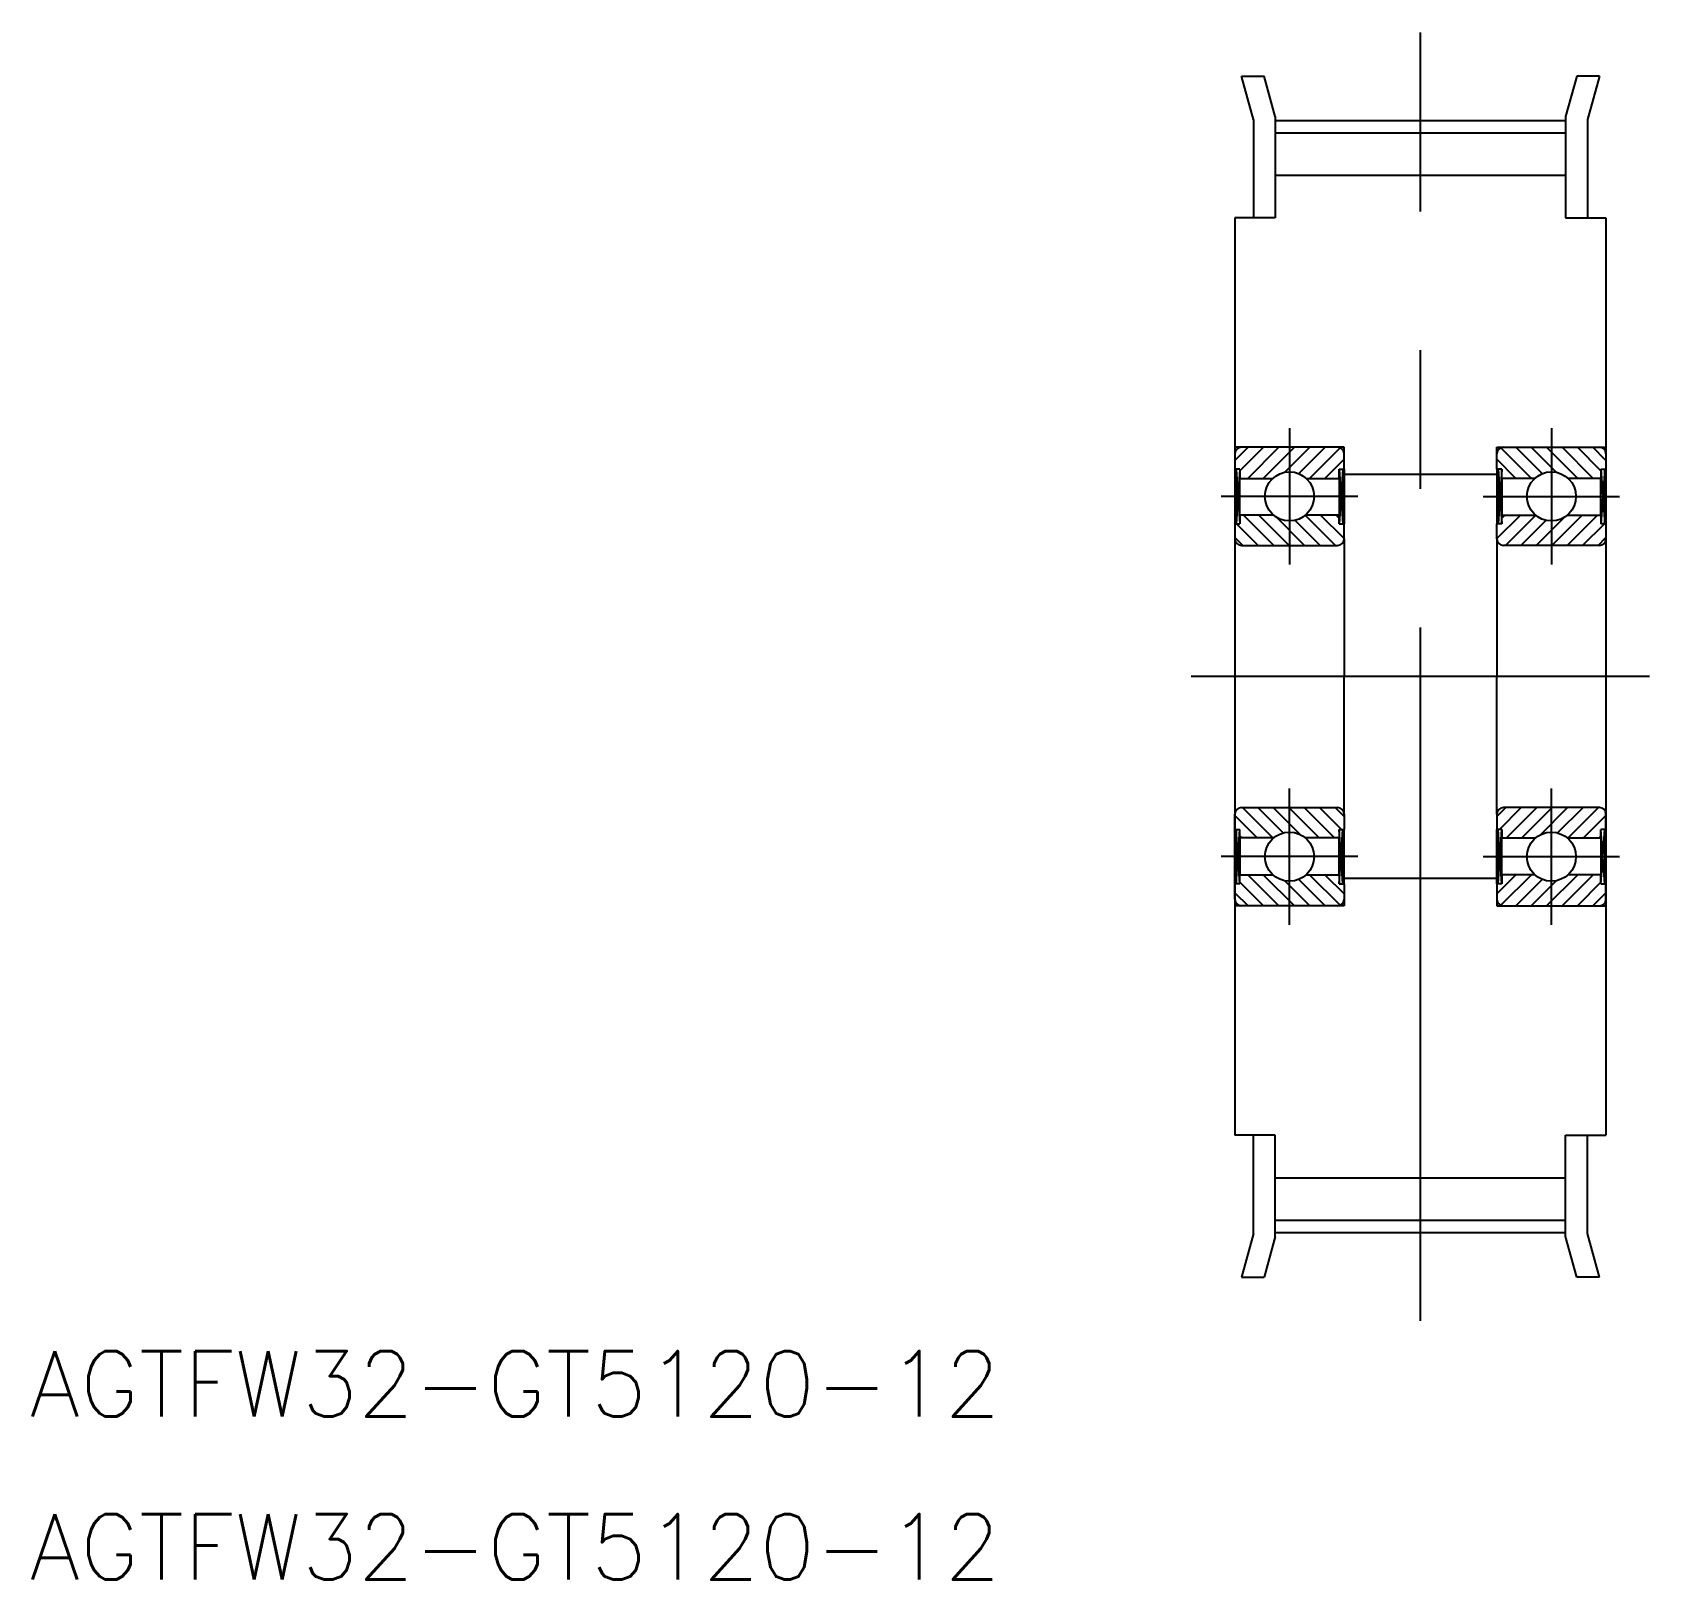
# Model space of a CAD drawing. Extents: x -55.1 to 19, y -41.4 to 29.5.
import ezdxf

# ---------------------------------------------------------------- set-up
doc = ezdxf.new("R2010")
doc.units = 0
doc.linetypes.add('CENTER', pattern=[50.8, 31.75, -6.35, 6.35, -6.35])
doc.layers.get('0').update_dxf_attribs({"linetype": 'CONTINUOUS'})
doc.layers.add('CENTER', color=1, linetype='CENTER')
doc.styles.get("Standard").update_dxf_attribs({"font": 'txt.shx', "height": 3, "bigfont": 'bigfont.shx'})

msp = doc.modelspace()

# ---------------------------------------------------------------- linework, layer by layer
at = {"color": 7, "linetype": 'CONTINUOUS'}
for p, q in [((0.3, 27.5), (1.338, 27.5)), ((0.85, 25.515), (0.3, 27.5)), ((1.85, 25.651), (1.338, 27.5)), ((15.662, 27.5), (15.15, 25.651)), ((16.7, 27.5), (15.662, 27.5)), ((16.7, 27.5), (16.15, 25.515)), ((0.85, 25.515), (0.85, 21)), ((1.85, 25.651), (1.85, 21)), ((15.15, 25.651), (15.15, 21)), ((16.15, 25.515), (16.15, 21)), ((1.85, 24.895), (15.15, 24.895)), ((1.85, 22.965), (15.15, 22.965)), ((0, 21), (0, -21)), ((1.85, 21), (0, 21)), ((15.15, 21), (17, 21)), ((17, 21), (17, -21)), ((5, 10.5), (0, 10.5)), ((5, 9.5), (5, 10.5)), ((12, 10.5), (17, 10.5)), ((12, 9.5), (12, 10.5)), ((0, 10.2), (0, 9.5)), ((17, 10.2), (17, 9.5)), ((0, 9.5), (0, 7)), ((0.23, 9.5), (0, 9.5)), ((0.058, 7), (0.058, 9.5)), ((0.23, 9.5), (0.23, 9.075)), ((0.23, 9.075), (1.735, 9.075)), ((0.23, 7.39), (0.23, 9.075)), ((3.265, 9.075), (4.77, 9.075)), ((4.77, 9.075), (4.77, 9.5)), ((4.77, 9.5), (5, 9.5)), ((4.77, 9.075), (4.77, 7.39)), ((4.942, 9.5), (4.942, 7)), ((5, 9.5), (5, 7)), ((12, 9.25), (5, 9.25)), ((12, 9.5), (12, 7)), ((12.23, 9.5), (12, 9.5)), ((12.057, 9.5), (12.057, 7)), ((12.23, 9.075), (12.23, 9.5)), ((12.23, 9.075), (12.23, 7.39)), ((13.735, 9.075), (12.23, 9.075)), ((16.77, 9.075), (15.265, 9.075)), ((16.77, 9.5), (16.77, 9.075)), ((16.77, 9.5), (17, 9.5)), ((16.77, 7.39), (16.77, 9.075)), ((16.942, 7), (16.942, 9.5)), ((17, 9.5), (17, 7)), ((0, 7), (0.23, 7)), ((0, 7), (0, 6.3)), ((1.775, 7.39), (0.23, 7.39)), ((0.23, 7.39), (0.23, 7)), ((4.77, 7.39), (3.225, 7.39)), ((4.77, 7), (4.77, 7.39)), ((4.77, 7), (5, 7)), ((5, 6.3), (5, 7)), ((12.23, 7), (12, 7)), ((12, 6.3), (12, 7)), ((12.23, 7), (12.23, 7.39)), ((12.23, 7.39), (13.775, 7.39)), ((15.225, 7.39), (16.77, 7.39)), ((16.77, 7.39), (16.77, 7)), ((17, 7), (16.77, 7)), ((17, 7), (17, 6.3)), ((0.3, 6), (4.7, 6)), ((5, 6.3), (5, 0)), ((12, 6.3), (12, 0)), ((16.7, 6), (12.3, 6)), ((5, -6.3), (5, 0)), ((12, -6.3), (12, 0)), ((0, -7), (0, -6.3)), ((0.3, -6), (4.7, -6)), ((5, -6.3), (5, -7)), ((12, -6.3), (12, -7)), ((16.7, -6), (12.3, -6)), ((17, -7), (17, -6.3)), ((0, -9.5), (0, -7)), ((0, -7), (0.23, -7)), ((0.058, -7), (0.058, -9.5)), ((0.23, -7.39), (0.23, -7)), ((1.775, -7.39), (0.23, -7.39)), ((0.23, -7.39), (0.23, -9.075)), ((4.77, -7.39), (3.225, -7.39)), ((4.77, -7), (4.77, -7.39)), ((4.77, -7), (5, -7)), ((4.77, -9.075), (4.77, -7.39)), ((4.942, -9.5), (4.942, -7)), ((5, -9.5), (5, -7)), ((12.23, -7), (12, -7)), ((12, -9.5), (12, -7)), ((12.057, -9.5), (12.057, -7)), ((12.23, -7), (12.23, -7.39)), ((12.23, -7.39), (13.775, -7.39)), ((12.23, -9.075), (12.23, -7.39)), ((15.225, -7.39), (16.77, -7.39)), ((16.77, -7.39), (16.77, -7)), ((17, -7), (16.77, -7)), ((16.77, -7.39), (16.77, -9.075)), ((16.942, -7), (16.942, -9.5)), ((17, -9.5), (17, -7)), ((0.23, -9.5), (0, -9.5)), ((0, -10.2), (0, -9.5)), ((0.23, -9.075), (1.735, -9.075)), ((0.23, -9.5), (0.23, -9.075)), ((3.265, -9.075), (4.77, -9.075)), ((4.77, -9.075), (4.77, -9.5)), ((4.77, -9.5), (5, -9.5)), ((12, -9.25), (5, -9.25)), ((5, -9.5), (5, -10.5)), ((12.23, -9.5), (12, -9.5)), ((12, -9.5), (12, -10.5)), ((13.735, -9.075), (12.23, -9.075)), ((12.23, -9.075), (12.23, -9.5)), ((16.77, -9.075), (15.265, -9.075)), ((16.77, -9.5), (16.77, -9.075)), ((16.77, -9.5), (17, -9.5)), ((17, -10.2), (17, -9.5)), ((5, -10.5), (0, -10.5)), ((12, -10.5), (17, -10.5)), ((1.85, -21), (0, -21)), ((0.85, -25.515), (0.85, -21)), ((1.85, -25.651), (1.85, -21)), ((15.15, -25.651), (15.15, -21)), ((15.15, -21), (17, -21)), ((16.15, -25.515), (16.15, -21)), ((1.85, -22.965), (15.15, -22.965)), ((1.85, -24.895), (15.15, -24.895)), ((0.85, -25.515), (0.3, -27.5)), ((1.85, -25.651), (1.338, -27.5)), ((15.662, -27.5), (15.15, -25.651)), ((16.7, -27.5), (16.15, -25.515)), ((0.3, -27.5), (1.338, -27.5)), ((16.7, -27.5), (15.662, -27.5))]:
    msp.add_line(p, q, dxfattribs=at)
at = {"color": 3, "linetype": 'CONTINUOUS'}
for p, q in [((0, 9.899), (0.601, 10.5)), ((0.23, 9.422), (1.308, 10.5)), ((0.59, 9.075), (2.015, 10.5)), ((1.297, 9.075), (2.722, 10.5)), ((2.282, 9.353), (3.429, 10.5)), ((2.926, 9.29), (4.136, 10.5)), ((3.418, 9.075), (4.818, 10.475)), ((13.582, 9.075), (12.182, 10.475)), ((14.074, 9.29), (12.864, 10.5)), ((14.718, 9.353), (13.571, 10.5)), ((15.703, 9.075), (14.278, 10.5)), ((16.41, 9.075), (14.985, 10.5)), ((16.77, 9.422), (15.692, 10.5)), ((17, 9.899), (16.399, 10.5)), ((4.125, 9.075), (5, 9.95)), ((12.875, 9.075), (12, 9.95)), ((0.23, 9.5), (0.058, 7)), ((0.058, 9.5), (0.23, 7)), ((4.942, 9.5), (4.77, 7)), ((4.77, 9.5), (4.942, 7)), ((12.057, 9.5), (12.23, 7)), ((12.23, 9.5), (12.057, 7)), ((16.77, 9.5), (16.942, 7)), ((16.942, 9.5), (16.77, 7)), ((1.071, 6), (0.071, 7)), ((1.778, 6), (0.388, 7.39)), ((2.485, 6), (1.095, 7.39)), ((3.192, 6), (1.868, 7.324)), ((3.899, 6), (2.744, 7.155)), ((4.607, 6), (3.22, 7.386)), ((5, 6.314), (3.924, 7.39)), ((4.77, 7.251), (4.631, 7.39)), ((12, 6.314), (13.076, 7.39)), ((12.23, 7.251), (12.369, 7.39)), ((12.393, 6), (13.78, 7.386)), ((13.101, 6), (14.256, 7.155)), ((13.808, 6), (15.132, 7.324)), ((14.515, 6), (15.905, 7.39)), ((15.222, 6), (16.612, 7.39)), ((15.929, 6), (16.929, 7)), ((0.364, 6), (0, 6.364)), ((16.636, 6), (17, 6.364)), ((1.026, -7.39), (0, -6.364)), ((1.733, -7.39), (0.343, -6)), ((2.216, -7.166), (1.05, -6)), ((3.008, -7.25), (1.757, -6)), ((3.854, -7.39), (2.464, -6)), ((4.562, -7.39), (3.172, -6)), ((4.879, -7), (3.879, -6)), ((5, -6.414), (4.586, -6)), ((12, -6.414), (12.414, -6)), ((12.121, -7), (13.121, -6)), ((12.438, -7.39), (13.828, -6)), ((13.146, -7.39), (14.536, -6)), ((13.992, -7.25), (15.243, -6)), ((14.784, -7.166), (15.95, -6)), ((15.267, -7.39), (16.657, -6)), ((15.974, -7.39), (17, -6.364)), ((0.23, -9.5), (0.058, -7)), ((0.058, -9.5), (0.23, -7)), ((0.319, -7.39), (0.23, -7.301)), ((4.942, -9.5), (4.77, -7)), ((4.77, -9.5), (4.942, -7)), ((12.057, -9.5), (12.23, -7)), ((12.23, -9.5), (12.057, -7)), ((16.681, -7.39), (16.77, -7.301)), ((16.77, -9.5), (16.942, -7)), ((16.942, -9.5), (16.77, -7)), ((0.23, -9.422), (1.308, -10.5)), ((0.59, -9.075), (2.015, -10.5)), ((1.297, -9.075), (2.722, -10.5)), ((2.282, -9.353), (3.429, -10.5)), ((2.926, -9.29), (4.136, -10.5)), ((3.418, -9.075), (4.818, -10.475)), ((4.125, -9.075), (5, -9.95)), ((12.875, -9.075), (12, -9.95)), ((13.582, -9.075), (12.182, -10.475)), ((14.074, -9.29), (12.864, -10.5)), ((14.718, -9.353), (13.571, -10.5)), ((15.703, -9.075), (14.278, -10.5)), ((16.41, -9.075), (14.985, -10.5)), ((16.77, -9.422), (15.692, -10.5)), ((0, -9.899), (0.601, -10.5)), ((17, -9.899), (16.399, -10.5))]:
    msp.add_line(p, q, dxfattribs=at)
at = {"color": 7, "linetype": 'CONTINUOUS'}
for centre in [(2.5, 8.25), (14.5, 8.25), (2.5, -8.25), (14.5, -8.25)]:
    msp.add_circle(centre, 1.125, dxfattribs=at)
for centre, start, end in [((0.3, 10.2), 90, 180), ((4.7, 10.2), 0, 90), ((12.3, 10.2), 90, 180), ((16.7, 10.2), 0, 90), ((0.3, 6.3), 180, 270), ((4.7, 6.3), 270, 0), ((12.3, 6.3), 180, 270), ((16.7, 6.3), 270, 0), ((0.3, -6.3), 90, 180), ((4.7, -6.3), 0, 90), ((12.3, -6.3), 90, 180), ((16.7, -6.3), 0, 90), ((0.3, -10.2), 180, 270), ((4.7, -10.2), 270, 0), ((12.3, -10.2), 180, 270), ((16.7, -10.2), 270, 0)]:
    msp.add_arc(centre, 0.3, start, end, dxfattribs=at)
at = {"layer": 'CENTER', "color": 1, "linetype": 'CENTER'}
for p, q in [((8.5, -29.5), (8.5, 29.5)), ((1.85, 25.465), (15.15, 25.465)), ((2.5, 11.375), (2.5, 5.125)), ((14.5, 11.375), (14.5, 5.125)), ((5.625, 8.25), (-0.625, 8.25)), ((11.375, 8.25), (17.625, 8.25)), ((19, 0), (-2, 0)), ((2.5, -11.375), (2.5, -5.125)), ((14.5, -11.375), (14.5, -5.125)), ((5.625, -8.25), (-0.625, -8.25)), ((11.375, -8.25), (17.625, -8.25)), ((1.85, -25.465), (15.15, -25.465))]:
    msp.add_line(p, q, dxfattribs=at)

# ---------------------------------------------------------------- texts
at = {"color": 7, "linetype": 'CONTINUOUS'}
for p in [(-55.223, -33.893), (-55.223, -41.36)]:
    msp.add_text('AGTFW32-GT5120-12', height=3, dxfattribs=at).set_placement(p)

doc.saveas('drawing.dxf')
